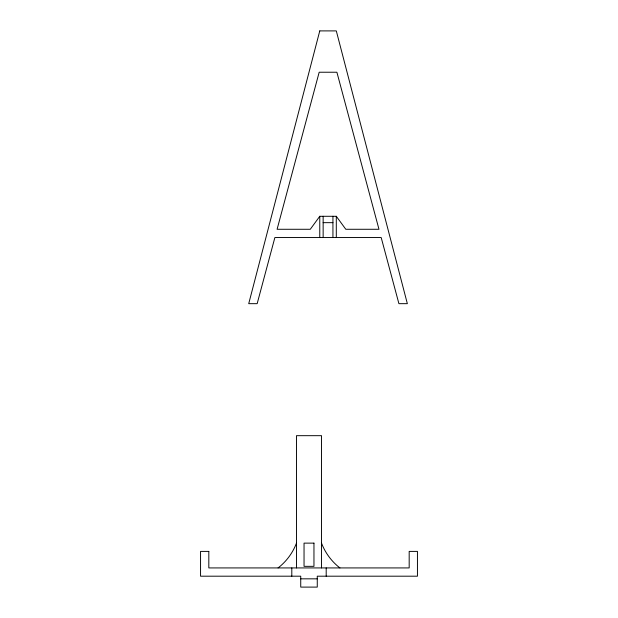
<?xml version="1.0" encoding="UTF-8"?>
<svg xmlns="http://www.w3.org/2000/svg" width="618" height="618" viewBox="0 0 618 618"><rect width="100%" height="100%" fill="white"/><g stroke="black" fill="none" stroke-linecap="round" stroke-linejoin="round"><path stroke-width="0.93" d="M319.769 216.292L310.282 229.278L277.096 229.278L319.174 72.229L336.895 72.229L378.973 229.278L345.794 229.278L336.3 216.292L319.769 216.292L319.769 237.544M278.069 567.927L280.541 565.926A57.25 57.25 0 0 0 296.478 543.129M323.144 222.665L332.932 222.665M300.734 578.834L317.266 578.834M339.931 567.927L337.459 565.926A57.25 57.25 0 0 1 321.522 543.129M336.3 216.292L336.3 237.544M332.932 216.292L332.932 237.497M326.196 567.927L326.196 576.192M323.144 216.292L323.144 237.497M321.522 567.927L321.522 435.675L296.478 435.675L296.478 567.927M291.804 567.927L291.804 576.192M319.769 30.9L248.722 303.67L257.165 303.67L274.879 237.544L381.19 237.544L398.911 303.67L407.347 303.67L336.3 30.9L319.769 30.9M313.959 543.129L304.041 543.129L304.041 566.335L313.959 566.335L313.959 543.129M208.822 551.395L200.556 551.395L200.556 576.192L300.734 576.192L300.734 587.1L317.266 587.1L317.266 576.192L417.444 576.192L417.444 551.395L409.178 551.395L409.178 567.927L208.822 567.927L208.822 551.395"/></g></svg>
